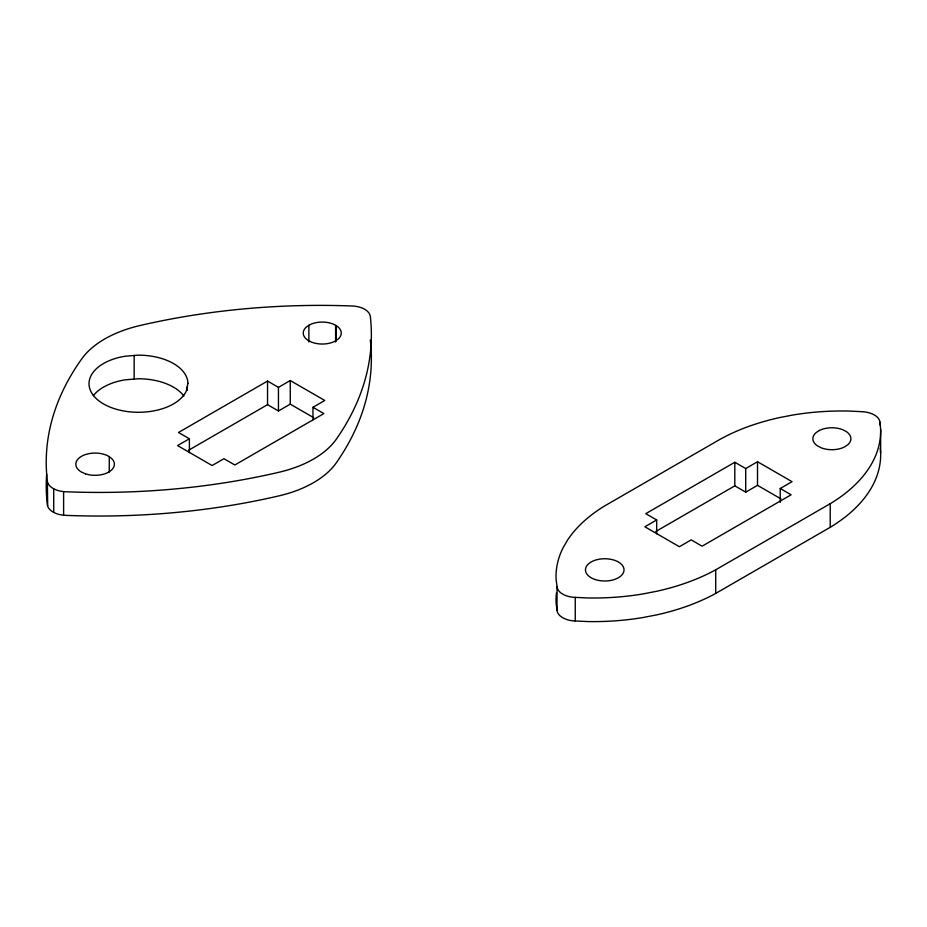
<?xml version="1.0" encoding="UTF-8"?>
<svg xmlns="http://www.w3.org/2000/svg" width="927" height="927" viewBox="0 0 927 927"><rect width="100%" height="100%" fill="white"/><g stroke="black" fill="none" stroke-linecap="round" stroke-linejoin="round"><path stroke-width="1.39" d="M312.967 419.792L312.967 407.301L324.774 400.476L290.255 380.545L278.448 387.37L267.544 381.067L178.505 432.48L189.398 438.772L189.398 452.654M189.398 438.772L177.59 445.586L212.121 465.528L223.928 458.703L234.832 464.995L323.871 413.593L312.967 407.301M188.529 450.29L267.544 404.67L278.448 410.974L290.255 404.149L313.685 417.671M780.233 502.376L780.233 488.494L792.052 481.669L757.521 461.739L745.714 468.552L734.81 462.26L645.771 513.674L656.675 519.966L656.675 533.848M656.675 519.966L644.856 526.779L679.387 546.721L691.194 539.896L702.098 546.188L791.137 494.786L780.233 488.494M655.795 531.484L734.81 485.864L745.714 492.167L757.521 485.342L780.951 498.865M715.725 569.792L830.21 503.709A182.132 105.157 0 0 0 872.516 462.191L872.77 461.704A182.063 105.11 0 0 0 880.65 429.421L879.966 422.144A19.444 11.228 0 0 0 875.853 415.945L874.312 414.937A19.444 11.228 0 0 0 861.843 411.681L849.607 411.078A175.863 101.53 0 0 0 792.944 415.006L779.364 417.625A175.863 101.53 0 0 0 719.364 439.711L604.879 505.806A177.613 102.549 0 0 0 567.591 540.035L563.106 547.753A177.613 102.549 0 0 0 556.13 579.943L557.324 588.251A19.652 11.344 0 0 0 572.921 597.255L587.312 597.95A177.613 102.549 0 0 0 643.06 593.917L656.42 591.333A177.613 102.549 0 0 0 715.725 569.792L715.725 593.407A177.613 102.549 0 0 1 656.42 614.937L643.06 617.521A177.613 102.549 0 0 1 587.312 621.553L572.921 620.858A19.652 11.344 0 0 1 557.324 611.855L556.13 603.547A177.613 102.549 0 0 1 556.478 592.701M715.725 593.407L830.21 527.312A182.132 105.157 0 0 0 872.516 485.794L872.77 485.308A182.063 105.11 0 0 0 880.65 453.025L880.65 429.421M47.52 482.376L47.683 482.561A19.652 11.344 0 0 0 53.082 488.448L54.832 489.352A19.652 11.344 0 0 0 63.279 491.577L65.608 491.75A480.383 277.347 0 0 0 278.83 472.295A103.824 59.942 0 0 0 336.397 439.074A483.28 279.027 0 0 0 370.313 316.455A19.444 11.228 0 0 0 366.211 310.267L364.67 309.259A19.444 11.228 0 0 0 352.202 305.991A483.28 279.027 0 0 0 139.815 325.574A105.249 60.765 0 0 0 81.924 358.633A469.34 270.974 0 0 0 47.381 481.229L47.683 506.165A19.652 11.344 0 0 0 53.082 512.063L54.832 512.955A19.652 11.344 0 0 0 63.279 515.18L65.608 515.354A480.383 277.347 0 0 0 278.83 495.899A103.824 59.942 0 0 0 336.397 462.677A483.28 279.027 0 0 0 370.313 340.058M47.52 505.98L47.381 504.833A469.34 270.974 0 0 1 46.663 474.218M880.187 448.17L880.65 453.025M879.966 422.144L879.966 424.914M830.21 503.709L830.21 527.312M757.521 461.739L757.521 485.342M745.714 468.552L745.714 492.167M734.81 462.26L734.81 485.864M575.25 597.428L575.25 621.032M557.023 586.907L557.023 610.511M336.258 325.667L336.258 340.939M335.609 325.342L335.609 342.005M308.888 325.342L308.888 342.005M290.255 380.545L290.255 404.149M278.448 387.37L278.448 410.974M267.544 381.067L267.544 404.67M187.358 386.188L187.358 390.348M134.16 355.47L134.16 379.073M109.259 456.721L109.259 471.994M63.615 491.658L63.615 515.273M53.72 488.784L53.72 512.388M93.349 395.632A49.467 28.563 0 0 1 124.983 379.85L137.764 378.772A49.467 28.563 0 0 1 183.905 396.026M187.938 383.315L186.443 390.719A49.467 28.563 0 0 1 104.009 404.207A49.467 28.563 0 0 1 124.983 356.246L137.764 355.168A49.467 28.563 0 0 1 187.938 383.315M309.722 324.786L306.443 326.941A19.027 10.985 0 0 0 307.938 340.29L311.669 342.179A19.027 10.985 0 0 0 334.774 341.321L338.054 339.166A19.027 10.985 0 0 0 336.559 325.817L332.828 323.929A19.027 10.985 0 0 0 309.722 324.786M819.364 430.476L816.084 432.619A19.027 10.985 0 0 0 817.579 445.968L821.31 447.857A19.027 10.985 0 0 0 844.416 446.999L847.695 444.844A19.027 10.985 0 0 0 846.2 431.507L842.481 429.607A19.027 10.985 0 0 0 819.364 430.476M85.469 473.824L81.472 472.063A19.27 11.124 0 0 1 81.472 456.327A19.27 11.124 0 0 1 108.737 456.327L111.796 458.633A19.27 11.124 0 0 1 108.737 472.063A19.27 11.124 0 0 1 85.469 473.824M595.111 579.514A19.27 11.124 0 0 0 624.022 569.873A19.27 11.124 0 0 0 595.111 560.232A19.27 11.124 0 0 0 595.111 579.514"/></g></svg>
